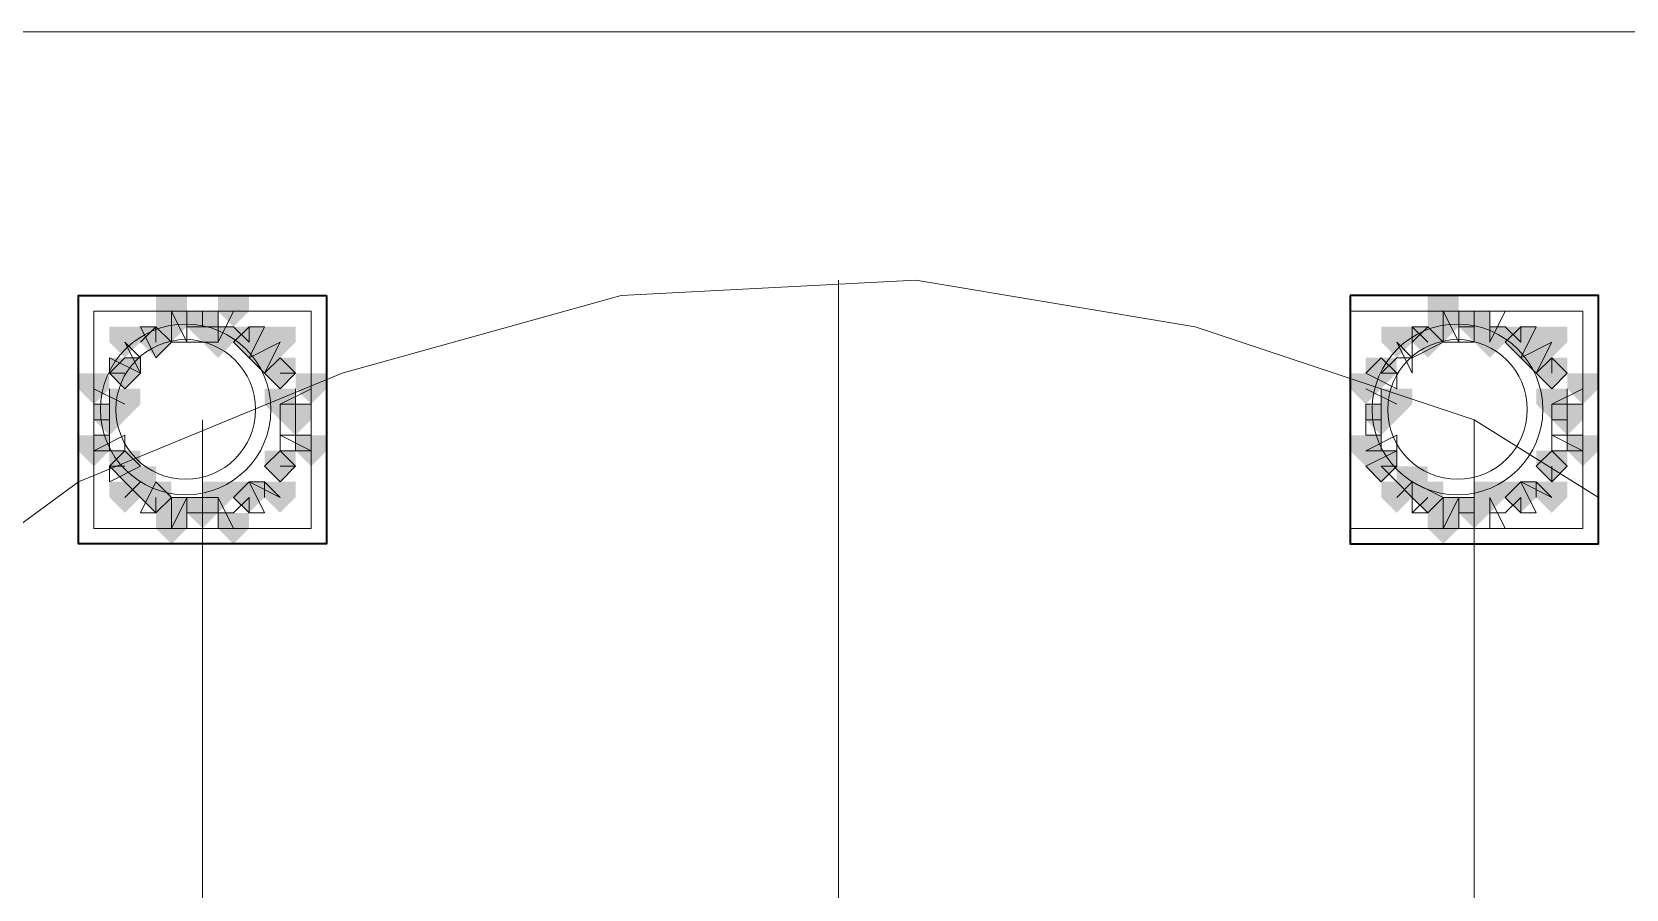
# Model space of a CAD drawing. Header units: millimetres. Extents: x 2315 to 4619, y 1334 to 1897.
# Drawn here: x 3748.86 to 3755.14, y 1558.3 to 1561.67 of the extents above; entities that cross this region are included whole.
import ezdxf

# ---------------------------------------------------------------- set-up
doc = ezdxf.new("R2010")
doc.units = ezdxf.units.MM
doc.linetypes.add('PDF_IMPORT', pattern=[1, 0.8, -0.2])
for name, color, linetype, true_color in [('PDF_10', 7, 'Continuous', 0x00b85c), ('PDF_AXIS', 7, 'Continuous', 0x00b85c), ('PDF_柱构件', 7, 'Continuous', 0x00b85c), ('PDF_转运站初步方案', 7, 'Continuous', 0x00b85c)]:
    doc.layers.add(name, color=color, linetype=linetype, true_color=true_color)
doc.layers.add('PDF_中心线层', color=1, linetype='Continuous')
doc.layers.add('PDF_粗实线层', color=7, linetype='Continuous')

msp = doc.modelspace()

# ---------------------------------------------------------------- hatches: boundary and pattern name
at = {"layer": 'PDF_10', "transparency": 33554559}
for points in [[(3749.5354, 1560.5703), (3749.4743, 1560.5703), (3749.4743, 1560.5093), (3749.5354, 1560.4482), (3749.5965, 1560.5093), (3749.5965, 1560.5703)], [(3749.5354, 1560.5703), (3749.4743, 1560.5703), (3749.4743, 1560.5093), (3749.5354, 1560.4482), (3749.5965, 1560.5093), (3749.5965, 1560.5703)], [(3754.544, 1560.5703), (3754.483, 1560.5703), (3754.483, 1560.5093), (3754.544, 1560.4482), (3754.6051, 1560.5093), (3754.6051, 1560.5703)], [(3754.544, 1560.5703), (3754.483, 1560.5703), (3754.483, 1560.5093), (3754.544, 1560.4482), (3754.6051, 1560.5093), (3754.6051, 1560.5703)], [(3749.3521, 1560.5093), (3749.2911, 1560.5093), (3749.2911, 1560.4482), (3749.3521, 1560.3871), (3749.4132, 1560.4482), (3749.4132, 1560.5093)], [(3749.3521, 1560.5093), (3749.2911, 1560.5093), (3749.2911, 1560.4482), (3749.3521, 1560.3871), (3749.4132, 1560.4482), (3749.4132, 1560.5093)], [(3749.7186, 1560.5093), (3749.6576, 1560.5093), (3749.6576, 1560.4482), (3749.7186, 1560.3871), (3749.7797, 1560.4482), (3749.7797, 1560.5093)], [(3749.7186, 1560.5093), (3749.6576, 1560.5093), (3749.6576, 1560.4482), (3749.7186, 1560.3871), (3749.7797, 1560.4482), (3749.7797, 1560.5093)], [(3754.3608, 1560.5093), (3754.2997, 1560.5093), (3754.2997, 1560.4482), (3754.3608, 1560.3871), (3754.4219, 1560.4482), (3754.4219, 1560.5093)], [(3754.3608, 1560.5093), (3754.2997, 1560.5093), (3754.2997, 1560.4482), (3754.3608, 1560.3871), (3754.4219, 1560.4482), (3754.4219, 1560.5093)], [(3754.7273, 1560.5093), (3754.6662, 1560.5093), (3754.6662, 1560.4482), (3754.7273, 1560.3871), (3754.7884, 1560.4482), (3754.7884, 1560.5093)], [(3754.7273, 1560.5093), (3754.6662, 1560.5093), (3754.6662, 1560.4482), (3754.7273, 1560.3871), (3754.7884, 1560.4482), (3754.7884, 1560.5093)], [(3749.23, 1560.3871), (3749.1689, 1560.3871), (3749.1689, 1560.326), (3749.23, 1560.2649), (3749.2911, 1560.326), (3749.2911, 1560.3871)], [(3749.23, 1560.3871), (3749.1689, 1560.3871), (3749.1689, 1560.326), (3749.23, 1560.2649), (3749.2911, 1560.326), (3749.2911, 1560.3871)], [(3749.8408, 1560.3871), (3749.7797, 1560.3871), (3749.7797, 1560.326), (3749.8408, 1560.2649), (3749.9019, 1560.326), (3749.9019, 1560.3871)], [(3749.8408, 1560.3871), (3749.7797, 1560.3871), (3749.7797, 1560.326), (3749.8408, 1560.2649), (3749.9019, 1560.326), (3749.9019, 1560.3871)], [(3754.1776, 1560.3871), (3754.1165, 1560.3871), (3754.1165, 1560.326), (3754.1776, 1560.2649), (3754.2386, 1560.326), (3754.2386, 1560.3871)], [(3754.1776, 1560.3871), (3754.1165, 1560.3871), (3754.1165, 1560.326), (3754.1776, 1560.2649), (3754.2386, 1560.326), (3754.2386, 1560.3871)], [(3754.8494, 1560.3871), (3754.7884, 1560.3871), (3754.7884, 1560.326), (3754.8494, 1560.2649), (3754.9105, 1560.326), (3754.9105, 1560.3871)], [(3754.8494, 1560.3871), (3754.7884, 1560.3871), (3754.7884, 1560.326), (3754.8494, 1560.2649), (3754.9105, 1560.326), (3754.9105, 1560.3871)], [(3754.8494, 1560.3871), (3754.7884, 1560.3871), (3754.7884, 1560.326), (3754.8494, 1560.2649), (3754.9105, 1560.326), (3754.9105, 1560.3871)], [(3749.1689, 1560.2039), (3749.1078, 1560.2039), (3749.1078, 1560.1428), (3749.1689, 1560.0817), (3749.23, 1560.1428), (3749.23, 1560.2039)], [(3749.1689, 1560.2039), (3749.1078, 1560.2039), (3749.1078, 1560.1428), (3749.1689, 1560.0817), (3749.23, 1560.1428), (3749.23, 1560.2039)], [(3749.9019, 1560.2039), (3749.8408, 1560.2039), (3749.8408, 1560.1428), (3749.9019, 1560.0817), (3749.963, 1560.1428), (3749.963, 1560.2039)], [(3749.9019, 1560.2039), (3749.8408, 1560.2039), (3749.8408, 1560.1428), (3749.9019, 1560.0817), (3749.963, 1560.1428), (3749.963, 1560.2039)], [(3749.9019, 1560.2039), (3749.8408, 1560.2039), (3749.8408, 1560.1428), (3749.9019, 1560.0817), (3749.963, 1560.1428), (3749.963, 1560.2039)], [(3754.1776, 1560.2039), (3754.1165, 1560.2039), (3754.1165, 1560.1428), (3754.1776, 1560.0817), (3754.2386, 1560.1428), (3754.2386, 1560.2039)], [(3754.1776, 1560.2039), (3754.1165, 1560.2039), (3754.1165, 1560.1428), (3754.1776, 1560.0817), (3754.2386, 1560.1428), (3754.2386, 1560.2039)], [(3754.9105, 1560.2039), (3754.8494, 1560.2039), (3754.8494, 1560.1428), (3754.9105, 1560.0817), (3754.9716, 1560.1428), (3754.9716, 1560.2039)], [(3754.9105, 1560.2039), (3754.8494, 1560.2039), (3754.8494, 1560.1428), (3754.9105, 1560.0817), (3754.9716, 1560.1428), (3754.9716, 1560.2039)], [(3749.23, 1560.0206), (3749.1689, 1560.0206), (3749.1689, 1559.9595), (3749.23, 1559.8985), (3749.2911, 1559.9595), (3749.2911, 1560.0206)], [(3749.23, 1560.0206), (3749.1689, 1560.0206), (3749.1689, 1559.9595), (3749.23, 1559.8985), (3749.2911, 1559.9595), (3749.2911, 1560.0206)], [(3749.8408, 1560.0206), (3749.7797, 1560.0206), (3749.7797, 1559.9595), (3749.8408, 1559.8985), (3749.9019, 1559.9595), (3749.9019, 1560.0206)], [(3749.8408, 1560.0206), (3749.7797, 1560.0206), (3749.7797, 1559.9595), (3749.8408, 1559.8985), (3749.9019, 1559.9595), (3749.9019, 1560.0206)], [(3754.1776, 1560.0206), (3754.1165, 1560.0206), (3754.1165, 1559.9595), (3754.1776, 1559.8985), (3754.2386, 1559.9595), (3754.2386, 1560.0206)], [(3754.1776, 1560.0206), (3754.1165, 1560.0206), (3754.1165, 1559.9595), (3754.1776, 1559.8985), (3754.2386, 1559.9595), (3754.2386, 1560.0206)], [(3754.8494, 1560.0206), (3754.7884, 1560.0206), (3754.7884, 1559.9595), (3754.8494, 1559.8985), (3754.9105, 1559.9595), (3754.9105, 1560.0206)], [(3754.8494, 1560.0206), (3754.7884, 1560.0206), (3754.7884, 1559.9595), (3754.8494, 1559.8985), (3754.9105, 1559.9595), (3754.9105, 1560.0206)], [(3754.8494, 1560.0206), (3754.7884, 1560.0206), (3754.7884, 1559.9595), (3754.8494, 1559.8985), (3754.9105, 1559.9595), (3754.9105, 1560.0206)], [(3749.3521, 1559.8985), (3749.2911, 1559.8985), (3749.2911, 1559.8374), (3749.3521, 1559.7763), (3749.4132, 1559.8374), (3749.4132, 1559.8985)], [(3749.3521, 1559.8985), (3749.2911, 1559.8985), (3749.2911, 1559.8374), (3749.3521, 1559.7763), (3749.4132, 1559.8374), (3749.4132, 1559.8985)], [(3749.7186, 1559.8985), (3749.6576, 1559.8985), (3749.6576, 1559.8374), (3749.7186, 1559.7763), (3749.7797, 1559.8374), (3749.7797, 1559.8985)], [(3749.7186, 1559.8985), (3749.6576, 1559.8985), (3749.6576, 1559.8374), (3749.7186, 1559.7763), (3749.7797, 1559.8374), (3749.7797, 1559.8985)], [(3754.3608, 1559.8985), (3754.2997, 1559.8985), (3754.2997, 1559.8374), (3754.3608, 1559.7763), (3754.4219, 1559.8374), (3754.4219, 1559.8985)], [(3754.3608, 1559.8985), (3754.2997, 1559.8985), (3754.2997, 1559.8374), (3754.3608, 1559.7763), (3754.4219, 1559.8374), (3754.4219, 1559.8985)], [(3754.7273, 1559.8985), (3754.6662, 1559.8985), (3754.6662, 1559.8374), (3754.7273, 1559.7763), (3754.7884, 1559.8374), (3754.7884, 1559.8985)], [(3754.7273, 1559.8985), (3754.6662, 1559.8985), (3754.6662, 1559.8374), (3754.7273, 1559.7763), (3754.7884, 1559.8374), (3754.7884, 1559.8985)], [(3749.5354, 1559.8374), (3749.4743, 1559.8374), (3749.4743, 1559.7763), (3749.5354, 1559.7152), (3749.5965, 1559.7763), (3749.5965, 1559.8374)], [(3749.5354, 1559.8374), (3749.4743, 1559.8374), (3749.4743, 1559.7763), (3749.5354, 1559.7152), (3749.5965, 1559.7763), (3749.5965, 1559.8374)], [(3754.544, 1559.8374), (3754.483, 1559.8374), (3754.483, 1559.7763), (3754.544, 1559.7152), (3754.6051, 1559.7763), (3754.6051, 1559.8374)], [(3754.544, 1559.8374), (3754.483, 1559.8374), (3754.483, 1559.7763), (3754.544, 1559.7152), (3754.6051, 1559.7763), (3754.6051, 1559.8374)]]:
    msp.add_hatch(color=6, dxfattribs=at).paths.add_polyline_path(points)
at = {"layer": 'PDF_柱构件', "transparency": 33554559}
for points in [[(3749.4132, 1560.6314), (3749.3521, 1560.6314), (3749.3521, 1560.5703), (3749.4132, 1560.5093), (3749.4743, 1560.5703), (3749.4743, 1560.6314)], [(3749.6576, 1560.6314), (3749.5965, 1560.6314), (3749.5965, 1560.5703), (3749.6576, 1560.5093), (3749.7186, 1560.5703), (3749.7186, 1560.6314)], [(3754.4219, 1560.6314), (3754.3608, 1560.6314), (3754.3608, 1560.5703), (3754.4219, 1560.5093), (3754.483, 1560.5703), (3754.483, 1560.6314)], [(3749.4132, 1560.5703), (3749.3521, 1560.5703), (3749.3521, 1560.5093), (3749.4132, 1560.4482), (3749.4743, 1560.5093), (3749.4743, 1560.5703)], [(3754.4219, 1560.5703), (3754.3608, 1560.5703), (3754.3608, 1560.5093), (3754.4219, 1560.4482), (3754.483, 1560.5093), (3754.483, 1560.5703)], [(3749.23, 1560.5093), (3749.1689, 1560.5093), (3749.1689, 1560.4482), (3749.23, 1560.3871), (3749.2911, 1560.4482), (3749.2911, 1560.5093)], [(3749.5965, 1560.5093), (3749.5354, 1560.5093), (3749.5354, 1560.4482), (3749.5965, 1560.3871), (3749.6576, 1560.4482), (3749.6576, 1560.5093)], [(3749.8408, 1560.5093), (3749.7797, 1560.5093), (3749.7797, 1560.4482), (3749.8408, 1560.3871), (3749.9019, 1560.4482), (3749.9019, 1560.5093)], [(3754.2386, 1560.5093), (3754.1776, 1560.5093), (3754.1776, 1560.4482), (3754.2386, 1560.3871), (3754.2997, 1560.4482), (3754.2997, 1560.5093)], [(3754.6051, 1560.5093), (3754.544, 1560.5093), (3754.544, 1560.4482), (3754.6051, 1560.3871), (3754.6662, 1560.4482), (3754.6662, 1560.5093)], [(3754.8494, 1560.5093), (3754.7884, 1560.5093), (3754.7884, 1560.4482), (3754.8494, 1560.3871), (3754.9105, 1560.4482), (3754.9105, 1560.5093)], [(3749.7797, 1560.4482), (3749.7186, 1560.4482), (3749.7186, 1560.3871), (3749.7797, 1560.326), (3749.8408, 1560.3871), (3749.8408, 1560.4482)], [(3754.7884, 1560.4482), (3754.7273, 1560.4482), (3754.7273, 1560.3871), (3754.7884, 1560.326), (3754.8494, 1560.3871), (3754.8494, 1560.4482)], [(3749.1078, 1560.326), (3749.0467, 1560.326), (3749.0467, 1560.2649), (3749.1078, 1560.2039), (3749.1689, 1560.2649), (3749.1689, 1560.326)], [(3749.963, 1560.326), (3749.9019, 1560.326), (3749.9019, 1560.2649), (3749.963, 1560.2039), (3750.024, 1560.2649), (3750.024, 1560.326)], [(3754.1165, 1560.326), (3754.0554, 1560.326), (3754.0554, 1560.2649), (3754.1165, 1560.2039), (3754.1776, 1560.2649), (3754.1776, 1560.326)], [(3754.9716, 1560.326), (3754.9105, 1560.326), (3754.9105, 1560.2649), (3754.9716, 1560.2039), (3755.0327, 1560.2649), (3755.0327, 1560.326)], [(3749.23, 1560.2649), (3749.1689, 1560.2649), (3749.1689, 1560.2039), (3749.23, 1560.1428), (3749.2911, 1560.2039), (3749.2911, 1560.2649)], [(3749.8408, 1560.2649), (3749.7797, 1560.2649), (3749.7797, 1560.2039), (3749.8408, 1560.1428), (3749.9019, 1560.2039), (3749.9019, 1560.2649)], [(3754.2386, 1560.2649), (3754.1776, 1560.2649), (3754.1776, 1560.2039), (3754.2386, 1560.1428), (3754.2997, 1560.2039), (3754.2997, 1560.2649)], [(3754.8494, 1560.2649), (3754.7884, 1560.2649), (3754.7884, 1560.2039), (3754.8494, 1560.1428), (3754.9105, 1560.2039), (3754.9105, 1560.2649)], [(3749.1078, 1560.0817), (3749.0467, 1560.0817), (3749.0467, 1560.0206), (3749.1078, 1559.9595), (3749.1689, 1560.0206), (3749.1689, 1560.0817)], [(3749.963, 1560.0817), (3749.9019, 1560.0817), (3749.9019, 1560.0206), (3749.963, 1559.9595), (3750.024, 1560.0206), (3750.024, 1560.0817)], [(3754.1165, 1560.0817), (3754.0554, 1560.0817), (3754.0554, 1560.0206), (3754.1165, 1559.9595), (3754.1776, 1560.0206), (3754.1776, 1560.0817)], [(3754.9716, 1560.0817), (3754.9105, 1560.0817), (3754.9105, 1560.0206), (3754.9716, 1559.9595), (3755.0327, 1560.0206), (3755.0327, 1560.0817)], [(3749.2911, 1559.9595), (3749.23, 1559.9595), (3749.23, 1559.8985), (3749.2911, 1559.8374), (3749.3521, 1559.8985), (3749.3521, 1559.9595)], [(3754.2997, 1559.9595), (3754.2386, 1559.9595), (3754.2386, 1559.8985), (3754.2997, 1559.8374), (3754.3608, 1559.8985), (3754.3608, 1559.9595)], [(3749.23, 1559.8985), (3749.1689, 1559.8985), (3749.1689, 1559.8374), (3749.23, 1559.7763), (3749.2911, 1559.8374), (3749.2911, 1559.8985)], [(3749.5965, 1559.8985), (3749.5354, 1559.8985), (3749.5354, 1559.8374), (3749.5965, 1559.7763), (3749.6576, 1559.8374), (3749.6576, 1559.8985)], [(3749.8408, 1559.8985), (3749.7797, 1559.8985), (3749.7797, 1559.8374), (3749.8408, 1559.7763), (3749.9019, 1559.8374), (3749.9019, 1559.8985)], [(3754.2386, 1559.8985), (3754.1776, 1559.8985), (3754.1776, 1559.8374), (3754.2386, 1559.7763), (3754.2997, 1559.8374), (3754.2997, 1559.8985)], [(3754.6051, 1559.8985), (3754.544, 1559.8985), (3754.544, 1559.8374), (3754.6051, 1559.7763), (3754.6662, 1559.8374), (3754.6662, 1559.8985)], [(3754.8494, 1559.8985), (3754.7884, 1559.8985), (3754.7884, 1559.8374), (3754.8494, 1559.7763), (3754.9105, 1559.8374), (3754.9105, 1559.8985)], [(3749.4132, 1559.8374), (3749.3521, 1559.8374), (3749.3521, 1559.7763), (3749.4132, 1559.7152), (3749.4743, 1559.7763), (3749.4743, 1559.8374)], [(3754.4219, 1559.8374), (3754.3608, 1559.8374), (3754.3608, 1559.7763), (3754.4219, 1559.7152), (3754.483, 1559.7763), (3754.483, 1559.8374)], [(3749.4132, 1559.7763), (3749.3521, 1559.7763), (3749.3521, 1559.7152), (3749.4132, 1559.6541), (3749.4743, 1559.7152), (3749.4743, 1559.7763)], [(3749.6576, 1559.7763), (3749.5965, 1559.7763), (3749.5965, 1559.7152), (3749.6576, 1559.6541), (3749.7186, 1559.7152), (3749.7186, 1559.7763)], [(3754.4219, 1559.7763), (3754.3608, 1559.7763), (3754.3608, 1559.7152), (3754.4219, 1559.6541), (3754.483, 1559.7152), (3754.483, 1559.7763)]]:
    msp.add_hatch(color=6, dxfattribs=at).paths.add_polyline_path(points)
at = {"layer": 'PDF_转运站初步方案', "transparency": 33554559}
for points in [[(3749.5354, 1560.5703), (3749.4743, 1560.5703), (3749.4743, 1560.5093), (3749.5354, 1560.4482), (3749.5965, 1560.5093), (3749.5965, 1560.5703)], [(3749.5354, 1560.5703), (3749.4743, 1560.5703), (3749.4743, 1560.5093), (3749.5354, 1560.4482), (3749.5965, 1560.5093), (3749.5965, 1560.5703)], [(3754.544, 1560.5703), (3754.483, 1560.5703), (3754.483, 1560.5093), (3754.544, 1560.4482), (3754.6051, 1560.5093), (3754.6051, 1560.5703)], [(3754.544, 1560.5703), (3754.483, 1560.5703), (3754.483, 1560.5093), (3754.544, 1560.4482), (3754.6051, 1560.5093), (3754.6051, 1560.5703)], [(3749.3521, 1560.5093), (3749.2911, 1560.5093), (3749.2911, 1560.4482), (3749.3521, 1560.3871), (3749.4132, 1560.4482), (3749.4132, 1560.5093)], [(3749.3521, 1560.5093), (3749.2911, 1560.5093), (3749.2911, 1560.4482), (3749.3521, 1560.3871), (3749.4132, 1560.4482), (3749.4132, 1560.5093)], [(3749.7186, 1560.5093), (3749.6576, 1560.5093), (3749.6576, 1560.4482), (3749.7186, 1560.3871), (3749.7797, 1560.4482), (3749.7797, 1560.5093)], [(3749.7186, 1560.5093), (3749.6576, 1560.5093), (3749.6576, 1560.4482), (3749.7186, 1560.3871), (3749.7797, 1560.4482), (3749.7797, 1560.5093)], [(3754.3608, 1560.5093), (3754.2997, 1560.5093), (3754.2997, 1560.4482), (3754.3608, 1560.3871), (3754.4219, 1560.4482), (3754.4219, 1560.5093)], [(3754.3608, 1560.5093), (3754.2997, 1560.5093), (3754.2997, 1560.4482), (3754.3608, 1560.3871), (3754.4219, 1560.4482), (3754.4219, 1560.5093)], [(3754.7273, 1560.5093), (3754.6662, 1560.5093), (3754.6662, 1560.4482), (3754.7273, 1560.3871), (3754.7884, 1560.4482), (3754.7884, 1560.5093)], [(3754.7273, 1560.5093), (3754.6662, 1560.5093), (3754.6662, 1560.4482), (3754.7273, 1560.3871), (3754.7884, 1560.4482), (3754.7884, 1560.5093)], [(3749.23, 1560.3871), (3749.1689, 1560.3871), (3749.1689, 1560.326), (3749.23, 1560.2649), (3749.2911, 1560.326), (3749.2911, 1560.3871)], [(3749.23, 1560.3871), (3749.1689, 1560.3871), (3749.1689, 1560.326), (3749.23, 1560.2649), (3749.2911, 1560.326), (3749.2911, 1560.3871)], [(3749.8408, 1560.3871), (3749.7797, 1560.3871), (3749.7797, 1560.326), (3749.8408, 1560.2649), (3749.9019, 1560.326), (3749.9019, 1560.3871)], [(3749.8408, 1560.3871), (3749.7797, 1560.3871), (3749.7797, 1560.326), (3749.8408, 1560.2649), (3749.9019, 1560.326), (3749.9019, 1560.3871)], [(3754.1776, 1560.3871), (3754.1165, 1560.3871), (3754.1165, 1560.326), (3754.1776, 1560.2649), (3754.2386, 1560.326), (3754.2386, 1560.3871)], [(3754.1776, 1560.3871), (3754.1165, 1560.3871), (3754.1165, 1560.326), (3754.1776, 1560.2649), (3754.2386, 1560.326), (3754.2386, 1560.3871)], [(3754.8494, 1560.3871), (3754.7884, 1560.3871), (3754.7884, 1560.326), (3754.8494, 1560.2649), (3754.9105, 1560.326), (3754.9105, 1560.3871)], [(3754.8494, 1560.3871), (3754.7884, 1560.3871), (3754.7884, 1560.326), (3754.8494, 1560.2649), (3754.9105, 1560.326), (3754.9105, 1560.3871)], [(3749.1689, 1560.2039), (3749.1078, 1560.2039), (3749.1078, 1560.1428), (3749.1689, 1560.0817), (3749.23, 1560.1428), (3749.23, 1560.2039)], [(3749.1689, 1560.2039), (3749.1078, 1560.2039), (3749.1078, 1560.1428), (3749.1689, 1560.0817), (3749.23, 1560.1428), (3749.23, 1560.2039)], [(3749.9019, 1560.2039), (3749.8408, 1560.2039), (3749.8408, 1560.1428), (3749.9019, 1560.0817), (3749.963, 1560.1428), (3749.963, 1560.2039)], [(3749.9019, 1560.2039), (3749.8408, 1560.2039), (3749.8408, 1560.1428), (3749.9019, 1560.0817), (3749.963, 1560.1428), (3749.963, 1560.2039)], [(3754.1776, 1560.2039), (3754.1165, 1560.2039), (3754.1165, 1560.1428), (3754.1776, 1560.0817), (3754.2386, 1560.1428), (3754.2386, 1560.2039)], [(3754.1776, 1560.2039), (3754.1165, 1560.2039), (3754.1165, 1560.1428), (3754.1776, 1560.0817), (3754.2386, 1560.1428), (3754.2386, 1560.2039)], [(3754.9105, 1560.2039), (3754.8494, 1560.2039), (3754.8494, 1560.1428), (3754.9105, 1560.0817), (3754.9716, 1560.1428), (3754.9716, 1560.2039)], [(3754.9105, 1560.2039), (3754.8494, 1560.2039), (3754.8494, 1560.1428), (3754.9105, 1560.0817), (3754.9716, 1560.1428), (3754.9716, 1560.2039)], [(3749.23, 1560.0206), (3749.1689, 1560.0206), (3749.1689, 1559.9595), (3749.23, 1559.8985), (3749.2911, 1559.9595), (3749.2911, 1560.0206)], [(3749.23, 1560.0206), (3749.1689, 1560.0206), (3749.1689, 1559.9595), (3749.23, 1559.8985), (3749.2911, 1559.9595), (3749.2911, 1560.0206)], [(3749.8408, 1560.0206), (3749.7797, 1560.0206), (3749.7797, 1559.9595), (3749.8408, 1559.8985), (3749.9019, 1559.9595), (3749.9019, 1560.0206)], [(3749.8408, 1560.0206), (3749.7797, 1560.0206), (3749.7797, 1559.9595), (3749.8408, 1559.8985), (3749.9019, 1559.9595), (3749.9019, 1560.0206)], [(3754.1776, 1560.0206), (3754.1165, 1560.0206), (3754.1165, 1559.9595), (3754.1776, 1559.8985), (3754.2386, 1559.9595), (3754.2386, 1560.0206)], [(3754.1776, 1560.0206), (3754.1165, 1560.0206), (3754.1165, 1559.9595), (3754.1776, 1559.8985), (3754.2386, 1559.9595), (3754.2386, 1560.0206)], [(3754.8494, 1560.0206), (3754.7884, 1560.0206), (3754.7884, 1559.9595), (3754.8494, 1559.8985), (3754.9105, 1559.9595), (3754.9105, 1560.0206)], [(3754.8494, 1560.0206), (3754.7884, 1560.0206), (3754.7884, 1559.9595), (3754.8494, 1559.8985), (3754.9105, 1559.9595), (3754.9105, 1560.0206)], [(3749.3521, 1559.8985), (3749.2911, 1559.8985), (3749.2911, 1559.8374), (3749.3521, 1559.7763), (3749.4132, 1559.8374), (3749.4132, 1559.8985)], [(3749.3521, 1559.8985), (3749.2911, 1559.8985), (3749.2911, 1559.8374), (3749.3521, 1559.7763), (3749.4132, 1559.8374), (3749.4132, 1559.8985)], [(3749.7186, 1559.8985), (3749.6576, 1559.8985), (3749.6576, 1559.8374), (3749.7186, 1559.7763), (3749.7797, 1559.8374), (3749.7797, 1559.8985)], [(3749.7186, 1559.8985), (3749.6576, 1559.8985), (3749.6576, 1559.8374), (3749.7186, 1559.7763), (3749.7797, 1559.8374), (3749.7797, 1559.8985)], [(3754.3608, 1559.8985), (3754.2997, 1559.8985), (3754.2997, 1559.8374), (3754.3608, 1559.7763), (3754.4219, 1559.8374), (3754.4219, 1559.8985)], [(3754.3608, 1559.8985), (3754.2997, 1559.8985), (3754.2997, 1559.8374), (3754.3608, 1559.7763), (3754.4219, 1559.8374), (3754.4219, 1559.8985)], [(3754.7273, 1559.8985), (3754.6662, 1559.8985), (3754.6662, 1559.8374), (3754.7273, 1559.7763), (3754.7884, 1559.8374), (3754.7884, 1559.8985)], [(3754.7273, 1559.8985), (3754.6662, 1559.8985), (3754.6662, 1559.8374), (3754.7273, 1559.7763), (3754.7884, 1559.8374), (3754.7884, 1559.8985)], [(3749.5354, 1559.8374), (3749.4743, 1559.8374), (3749.4743, 1559.7763), (3749.5354, 1559.7152), (3749.5965, 1559.7763), (3749.5965, 1559.8374)], [(3749.5354, 1559.8374), (3749.4743, 1559.8374), (3749.4743, 1559.7763), (3749.5354, 1559.7152), (3749.5965, 1559.7763), (3749.5965, 1559.8374)], [(3754.544, 1559.8374), (3754.483, 1559.8374), (3754.483, 1559.7763), (3754.544, 1559.7152), (3754.6051, 1559.7763), (3754.6051, 1559.8374)], [(3754.544, 1559.8374), (3754.483, 1559.8374), (3754.483, 1559.7763), (3754.544, 1559.7152), (3754.6051, 1559.7763), (3754.6051, 1559.8374)]]:
    msp.add_hatch(color=6, dxfattribs=at).paths.add_polyline_path(points)

# ---------------------------------------------------------------- linework, layer by layer
at = {"layer": 'PDF_10', "color": 6, "lineweight": 18}
for points in [[(3749.5354, 1560.5093), (3749.5354, 1560.5703)], [(3754.483, 1560.5093), (3754.544, 1560.5093), (3754.544, 1560.5703)], [(3749.3521, 1560.4482), (3749.3521, 1560.5093), (3749.2911, 1560.4482)], [(3749.5965, 1560.5093), (3749.4743, 1560.5093)], [(3749.7186, 1560.5093), (3749.7186, 1560.4482), (3749.6576, 1560.5093)], [(3754.2997, 1560.4482), (3754.3608, 1560.5093)], [(3754.3608, 1560.4482), (3754.2997, 1560.5093)], [(3754.6662, 1560.5093), (3754.7273, 1560.4482), (3754.7273, 1560.5093)], [(3749.23, 1560.3871), (3749.1689, 1560.326), (3749.23, 1560.326)], [(3749.8408, 1560.326), (3749.9019, 1560.326), (3749.8408, 1560.3871)], [(3754.2386, 1560.326), (3754.1776, 1560.326), (3754.2386, 1560.3871)], [(3754.8494, 1560.3871), (3754.8494, 1560.326)], [(3749.1689, 1560.2039), (3749.1689, 1560.0817)], [(3749.9019, 1560.0817), (3749.9019, 1560.2039)], [(3754.1776, 1560.0817), (3754.1776, 1560.2039)], [(3754.9105, 1560.2039), (3754.9105, 1560.0817)], [(3749.1689, 1560.1428), (3749.1078, 1560.1428)], [(3754.1776, 1560.1428), (3754.1165, 1560.1428)], [(3754.8494, 1560.1428), (3754.9105, 1560.1428)], [(3749.23, 1559.9595), (3749.1689, 1559.9595), (3749.23, 1559.8985)], [(3749.8408, 1559.8985), (3749.9019, 1559.9595), (3749.8408, 1559.9595)], [(3754.2386, 1559.8985), (3754.1776, 1559.9595), (3754.2386, 1559.9595)], [(3754.8494, 1559.9595), (3754.8494, 1559.8985)], [(3749.2911, 1559.8374), (3749.3521, 1559.7763), (3749.3521, 1559.8374)], [(3749.6576, 1559.7763), (3749.7186, 1559.8374), (3749.7186, 1559.7763)], [(3754.3608, 1559.7763), (3754.2997, 1559.8374)], [(3754.3608, 1559.8374), (3754.2997, 1559.7763)], [(3754.7273, 1559.7763), (3754.7273, 1559.8374), (3754.6662, 1559.7763)], [(3749.4743, 1559.7763), (3749.5965, 1559.7763)], [(3749.5354, 1559.7763), (3749.5354, 1559.7152)], [(3754.544, 1559.7152), (3754.544, 1559.7763), (3754.483, 1559.7763)]]:
    msp.add_lwpolyline(points, dxfattribs=at)
at = {"layer": 'PDF_AXIS', "color": 6, "lineweight": 18}
for points in [[(3749.963, 1560.5703), (3749.963, 1559.7152), (3749.1078, 1559.7152), (3749.1078, 1560.5703)], [(3754.0554, 1560.5703), (3754.0554, 1559.7152), (3754.9716, 1559.7152), (3754.9716, 1560.5703)]]:
    msp.add_lwpolyline(points, close=True, dxfattribs=at)
at = {"layer": 'PDF_中心线层', "color": 5, "linetype": 'PDF_IMPORT', "lineweight": 18, "ltscale": 14.048656}
msp.add_lwpolyline([(3703.0527, 1534.672), (3773.0516, 1534.672), (3773.0516, 1561.6698), (3703.0527, 1561.6698), (3703.0527, 1534.672)], dxfattribs=at)
at = {"layer": 'PDF_中心线层', "color": 6, "lineweight": 18}
for points in [[(3746.0538, 1554.7066), (3746.0538, 1555.2563), (3746.2981, 1556.3557), (3746.7257, 1557.4552), (3747.3365, 1558.3714), (3748.1305, 1559.2266), (3749.0467, 1559.8985), (3750.0851, 1560.326), (3751.1846, 1560.6314), (3752.3451, 1560.6925), (3753.4446, 1560.5093), (3754.544, 1560.1428), (3755.0327, 1559.8374)], [(3749.5354, 1549.2093), (3749.5354, 1560.1428)], [(3754.544, 1549.2093), (3754.544, 1560.1428)]]:
    msp.add_lwpolyline(points, dxfattribs=at)
msp.add_lwpolyline([(3752.0397, 1560.6925), (3752.0397, 1548.6595)], close=True, dxfattribs=at)
at = {"layer": 'PDF_柱构件', "color": 6, "lineweight": 18}
for points in [[(3749.4132, 1560.5703), (3749.4743, 1560.4482), (3749.4132, 1560.4482)], [(3749.5965, 1560.4482), (3749.4743, 1560.4482), (3749.4743, 1560.5703), (3749.5965, 1560.5703)], [(3749.6576, 1560.5703), (3749.5965, 1560.4482)], [(3754.4219, 1560.5703), (3754.4219, 1560.4482), (3754.483, 1560.4482)], [(3754.483, 1560.4482), (3754.544, 1560.4482), (3754.544, 1560.5703), (3754.483, 1560.5703)], [(3754.6051, 1560.5703), (3754.6051, 1560.4482), (3754.6662, 1560.5703)], [(3749.4132, 1560.4482), (3749.3521, 1560.3871), (3749.2911, 1560.5093), (3749.3521, 1560.5093)], [(3749.7186, 1560.3871), (3749.6576, 1560.4482), (3749.7186, 1560.5093), (3749.7797, 1560.5093)], [(3754.2997, 1560.3871), (3754.4219, 1560.4482), (3754.3608, 1560.5093), (3754.2997, 1560.5093)], [(3754.6662, 1560.4482), (3754.7273, 1560.3871), (3754.7884, 1560.5093), (3754.7273, 1560.5093)], [(3749.23, 1560.4482), (3749.2911, 1560.3871), (3749.2911, 1560.326)], [(3749.8408, 1560.4482), (3749.7797, 1560.326), (3749.7186, 1560.3871)], [(3754.2386, 1560.4482), (3754.2997, 1560.326), (3754.2997, 1560.3871)], [(3754.8494, 1560.4482), (3754.7273, 1560.3871), (3754.7884, 1560.326)], [(3749.2911, 1560.326), (3749.23, 1560.2649), (3749.1689, 1560.326), (3749.1689, 1560.3871)], [(3749.8408, 1560.2649), (3749.7797, 1560.326), (3749.8408, 1560.3871), (3749.9019, 1560.326)], [(3754.2386, 1560.2649), (3754.2386, 1560.326), (3754.1776, 1560.3871), (3754.1165, 1560.326)], [(3754.7884, 1560.326), (3754.8494, 1560.2649), (3754.9105, 1560.326), (3754.8494, 1560.3871)], [(3749.1078, 1560.2649), (3749.23, 1560.2039)], [(3749.963, 1560.2649), (3749.8408, 1560.2039)], [(3754.1165, 1560.2649), (3754.2386, 1560.2039)], [(3754.9716, 1560.2649), (3754.8494, 1560.2039)], [(3749.1689, 1560.2039), (3749.1689, 1560.0817), (3749.1078, 1560.0817), (3749.1078, 1560.2039)], [(3749.8408, 1560.0817), (3749.8408, 1560.2039), (3749.963, 1560.2039), (3749.963, 1560.0817)], [(3754.1776, 1560.0817), (3754.1776, 1560.2039), (3754.1165, 1560.2039), (3754.1165, 1560.0817)], [(3754.8494, 1560.2039), (3754.8494, 1560.0817), (3754.9716, 1560.0817), (3754.9716, 1560.2039)], [(3749.1078, 1560.0206), (3749.23, 1560.0817), (3749.23, 1560.0206)], [(3749.963, 1560.0206), (3749.8408, 1560.0206), (3749.8408, 1560.0817)], [(3754.1165, 1560.0206), (3754.2386, 1560.0206), (3754.2386, 1560.0817)], [(3754.9716, 1560.0206), (3754.8494, 1560.0817), (3754.8494, 1560.0206)], [(3749.23, 1560.0206), (3749.2911, 1559.9595), (3749.1689, 1559.8985), (3749.1689, 1559.9595)], [(3749.7797, 1559.9595), (3749.8408, 1560.0206), (3749.9019, 1559.9595), (3749.8408, 1559.8985)], [(3754.2386, 1559.9595), (3754.2386, 1560.0206), (3754.1165, 1559.9595), (3754.1776, 1559.8985)], [(3754.8494, 1560.0206), (3754.7884, 1559.9595), (3754.8494, 1559.8985), (3754.9105, 1559.9595)], [(3749.23, 1559.8374), (3749.2911, 1559.8985)], [(3749.3521, 1559.8985), (3749.4132, 1559.8374), (3749.3521, 1559.7763), (3749.2911, 1559.7763)], [(3749.6576, 1559.8374), (3749.7186, 1559.8985), (3749.7797, 1559.7763), (3749.7186, 1559.7763)], [(3749.8408, 1559.8374), (3749.7186, 1559.8985), (3749.7797, 1559.8985)], [(3754.2386, 1559.8374), (3754.2997, 1559.8985)], [(3754.4219, 1559.8374), (3754.2997, 1559.8985), (3754.2997, 1559.7763), (3754.3608, 1559.7763)], [(3754.7273, 1559.8985), (3754.6662, 1559.8374), (3754.7273, 1559.7763), (3754.7884, 1559.7763)], [(3754.8494, 1559.8374), (3754.7884, 1559.8985), (3754.7273, 1559.8985)], [(3749.4132, 1559.7152), (3749.4132, 1559.8374), (3749.4743, 1559.8374)], [(3749.4743, 1559.8374), (3749.5965, 1559.8374), (3749.5965, 1559.7152), (3749.4743, 1559.7152)], [(3749.6576, 1559.7152), (3749.5965, 1559.8374)], [(3754.4219, 1559.7152), (3754.483, 1559.8374), (3754.4219, 1559.8374)], [(3754.544, 1559.8374), (3754.483, 1559.8374), (3754.483, 1559.7152), (3754.544, 1559.7152)], [(3754.6662, 1559.7152), (3754.6051, 1559.8374), (3754.6051, 1559.7152)]]:
    msp.add_lwpolyline(points, close=True, dxfattribs=at)
for points in [[(3749.6576, 1560.5093), (3749.5965, 1560.5093)], [(3754.6051, 1560.5093), (3754.6662, 1560.5093)], [(3749.2911, 1560.3871), (3749.23, 1560.3871)], [(3754.2386, 1560.3871), (3754.2997, 1560.3871)], [(3749.1689, 1560.2649), (3749.1689, 1560.2039)], [(3749.9019, 1560.2039), (3749.9019, 1560.2649)], [(3754.1776, 1560.2039), (3754.1776, 1560.2649)], [(3754.9105, 1560.2649), (3754.9105, 1560.2039)], [(3749.1689, 1560.0817), (3749.1689, 1560.0206)], [(3749.9019, 1560.0206), (3749.9019, 1560.0817)], [(3754.1776, 1560.0206), (3754.1776, 1560.0817)], [(3754.9105, 1560.0817), (3754.9105, 1560.0206)], [(3749.23, 1559.8985), (3749.2911, 1559.8374)], [(3749.7797, 1559.8374), (3749.7797, 1559.8985)], [(3754.2997, 1559.8374), (3754.2386, 1559.8985)], [(3754.7884, 1559.8985), (3754.7884, 1559.8374)], [(3749.5965, 1559.7763), (3749.6576, 1559.7763)], [(3754.6662, 1559.7763), (3754.6051, 1559.7763)]]:
    msp.add_lwpolyline(points, dxfattribs=at)
at = {"layer": 'PDF_粗实线层', "color": 6, "lineweight": 35}
for points in [[(3750.024, 1560.6314), (3750.024, 1559.6541), (3749.0467, 1559.6541), (3749.0467, 1560.6314)], [(3754.0554, 1560.6314), (3754.0554, 1559.6541), (3755.0327, 1559.6541), (3755.0327, 1560.6314)]]:
    msp.add_lwpolyline(points, close=True, dxfattribs=at)
at = {"layer": 'PDF_转运站初步方案', "color": 6, "lineweight": 18}
for centre, radius in [((3749.4693, 1560.1834), 0.3359), ((3754.4781, 1560.1834), 0.3359), ((3749.4693, 1560.1834), 0.2749), ((3754.4781, 1560.1834), 0.2749)]:
    msp.add_circle(centre, radius, dxfattribs=at)

doc.saveas('drawing.dxf')
